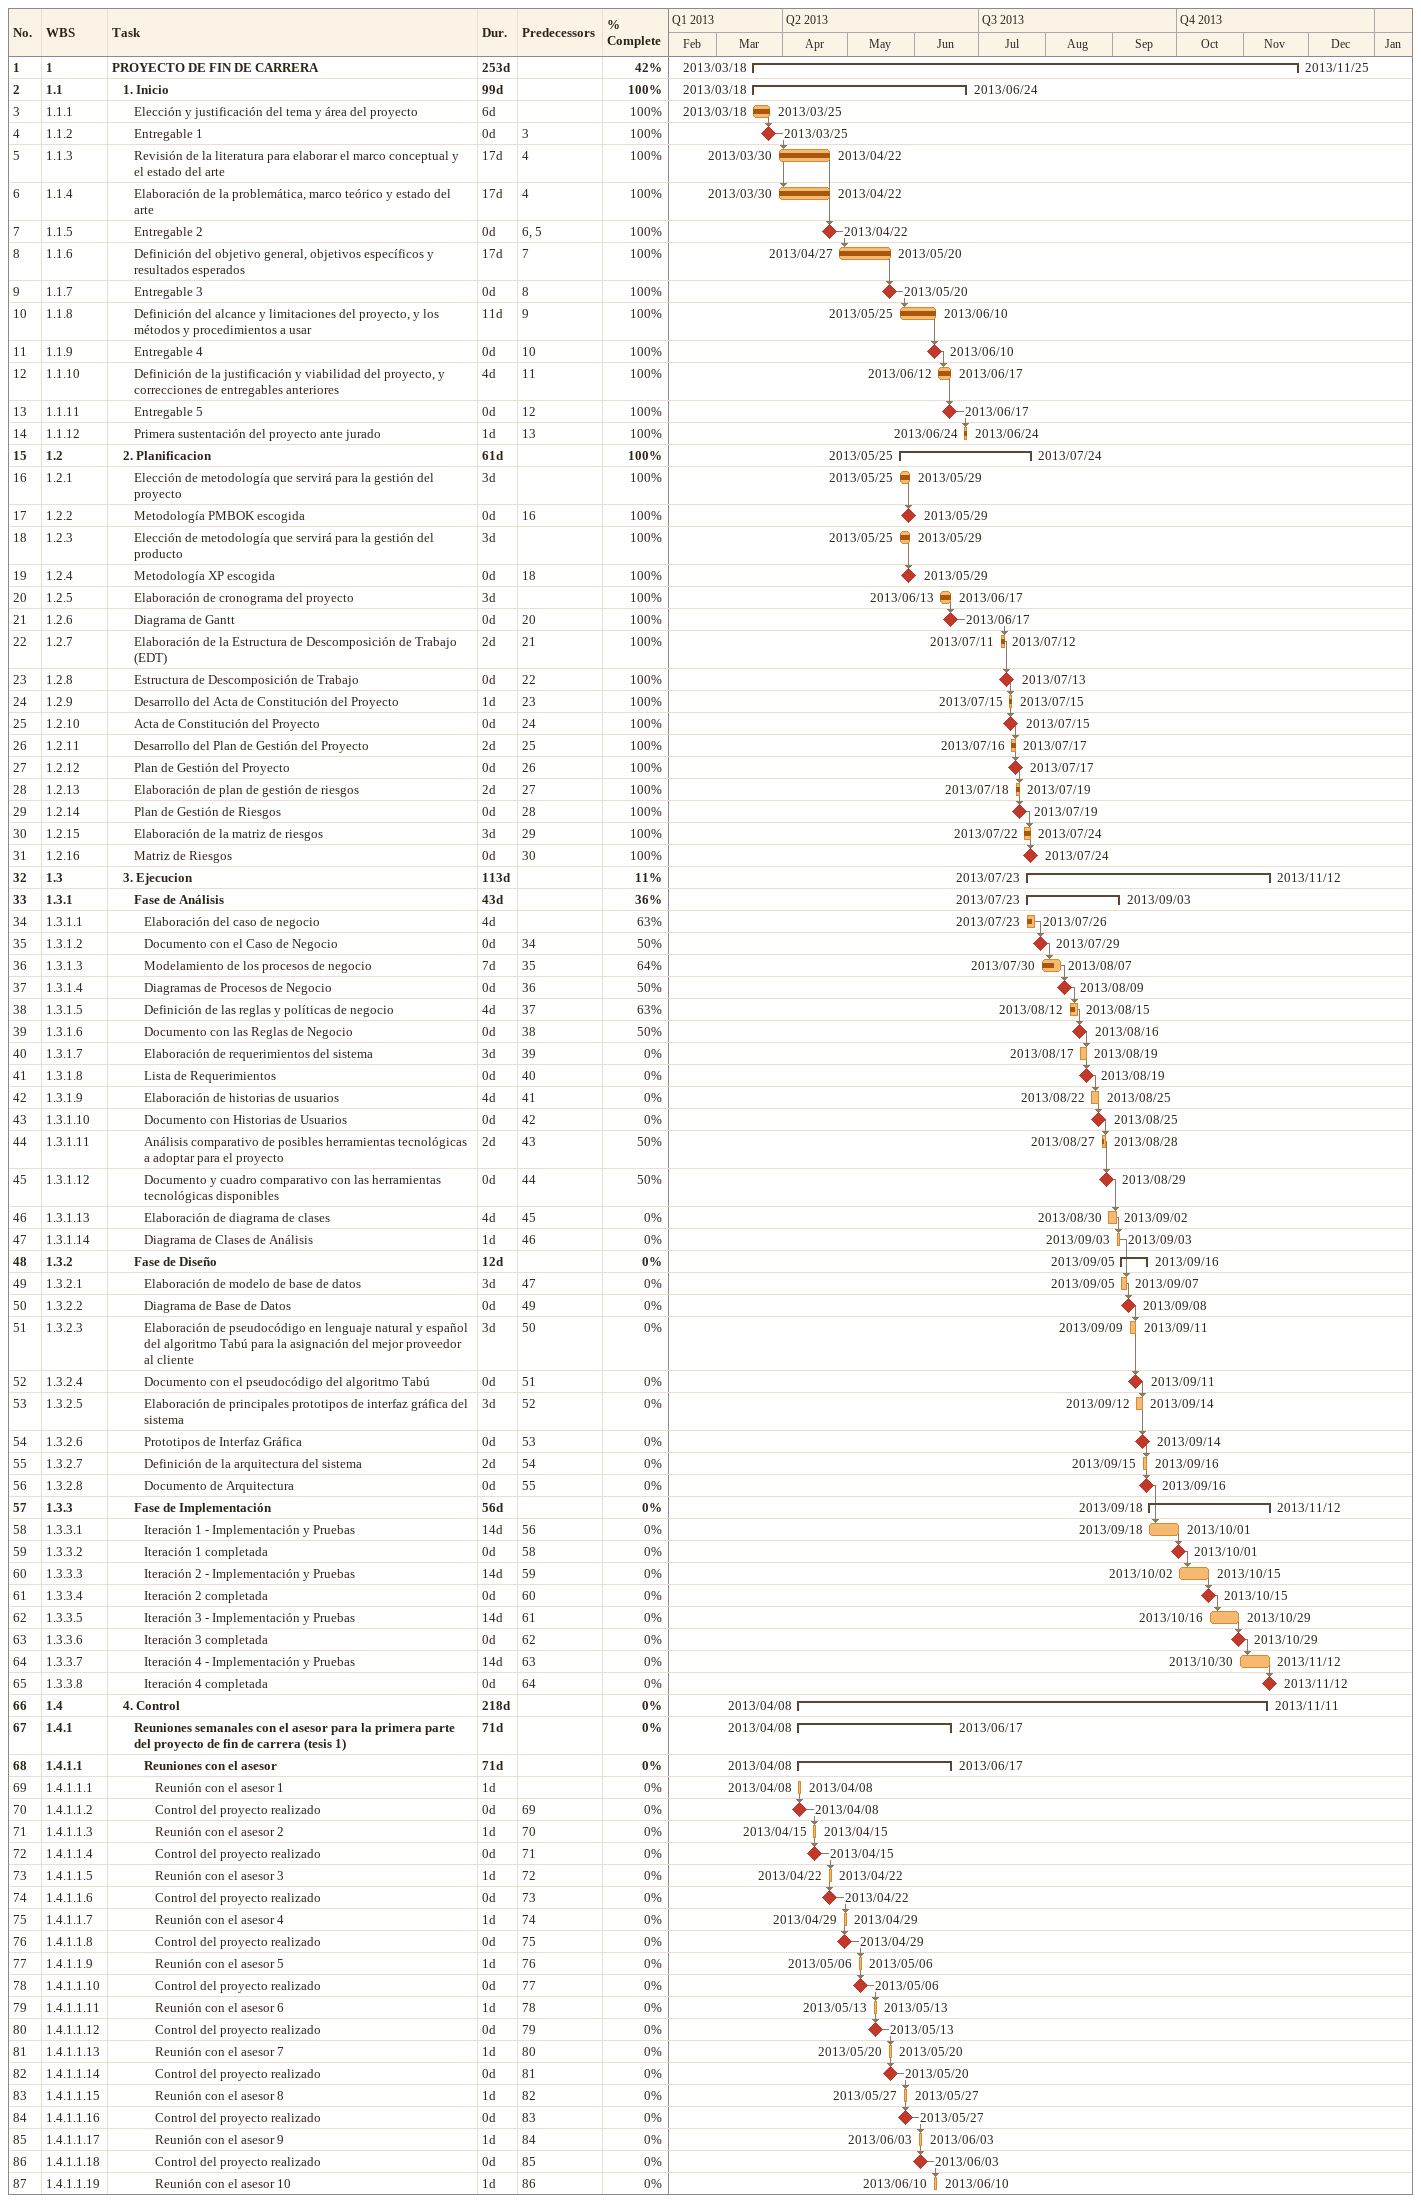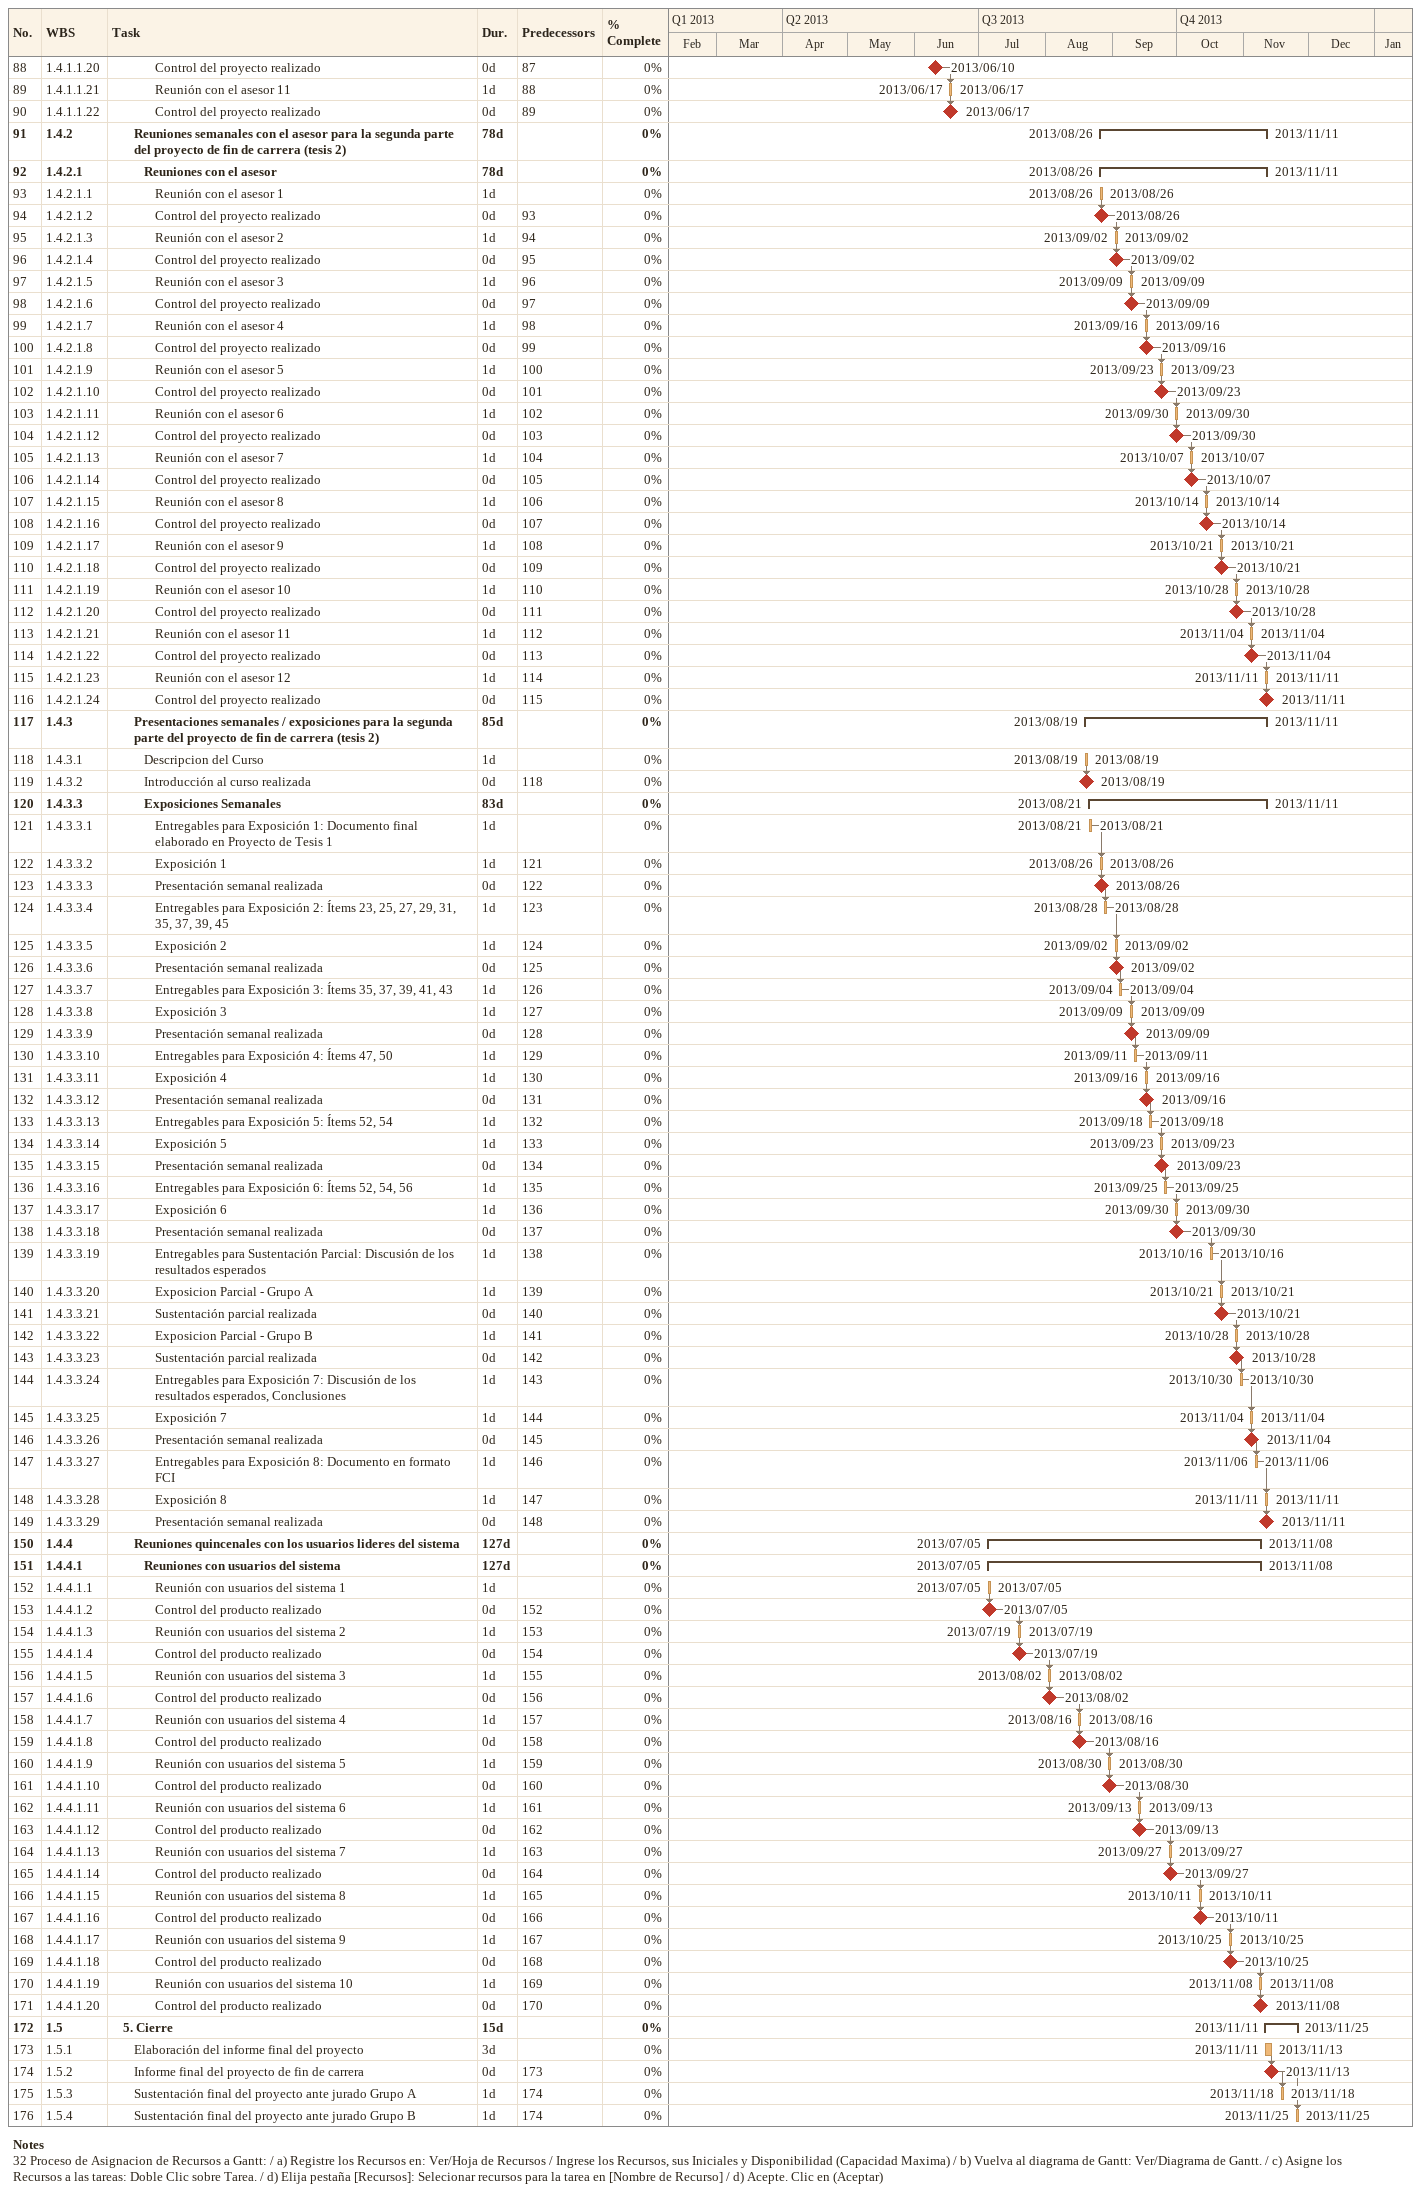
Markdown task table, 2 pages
| ID | WBS | Task | Duration | Start | Finish | Predecessors | % complete |
|---|---|---|---|---|---|---|---|
| 1 | 1 | **PROYECTO DE FIN DE CARRERA** | 253d | 2013-03-18 | 2013-11-25 |  | 42 |
| 2 | 1.1 | **1. Inicio** | 99d | 2013-03-18 | 2013-06-24 |  | 100 |
| 3 | 1.1.1 | Elección y justificación del tema y área del proyecto | 6d | 2013-03-18 | 2013-03-25 |  | 100 |
| 4 | 1.1.2 | Entregable 1 | 0d | 2013-03-25 | 2013-03-25 | 3 | 100 |
| 5 | 1.1.3 | Revisión de la literatura para elaborar el marco conceptual y el estado del arte | 17d | 2013-03-30 | 2013-04-22 | 4 | 100 |
| 6 | 1.1.4 | Elaboración de la problemática, marco teórico y estado del arte | 17d | 2013-03-30 | 2013-04-22 | 4 | 100 |
| 7 | 1.1.5 | Entregable 2 | 0d | 2013-04-22 | 2013-04-22 | 6, 5 | 100 |
| 8 | 1.1.6 | Definición del objetivo general, objetivos específicos y resultados esperados | 17d | 2013-04-27 | 2013-05-20 | 7 | 100 |
| 9 | 1.1.7 | Entregable 3 | 0d | 2013-05-20 | 2013-05-20 | 8 | 100 |
| 10 | 1.1.8 | Definición del alcance y limitaciones del proyecto, y los métodos y procedimientos a usar | 11d | 2013-05-25 | 2013-06-10 | 9 | 100 |
| 11 | 1.1.9 | Entregable 4 | 0d | 2013-06-10 | 2013-06-10 | 10 | 100 |
| 12 | 1.1.10 | Definición de la justificación y viabilidad del proyecto, y correcciones de entregables anteriores | 4d | 2013-06-12 | 2013-06-17 | 11 | 100 |
| 13 | 1.1.11 | Entregable 5 | 0d | 2013-06-17 | 2013-06-17 | 12 | 100 |
| 14 | 1.1.12 | Primera sustentación del proyecto ante jurado | 1d | 2013-06-24 | 2013-06-24 | 13 | 100 |
| 15 | 1.2 | **2. Planificacion** | 61d | 2013-05-25 | 2013-07-24 |  | 100 |
| 16 | 1.2.1 | Elección de metodología que servirá para la gestión del proyecto | 3d | 2013-05-25 | 2013-05-29 |  | 100 |
| 17 | 1.2.2 | Metodología PMBOK escogida | 0d | 2013-05-29 | 2013-05-29 | 16 | 100 |
| 18 | 1.2.3 | Elección de metodología que servirá para la gestión del producto | 3d | 2013-05-25 | 2013-05-29 |  | 100 |
| 19 | 1.2.4 | Metodología XP escogida | 0d | 2013-05-29 | 2013-05-29 | 18 | 100 |
| 20 | 1.2.5 | Elaboración de cronograma del proyecto | 3d | 2013-06-13 | 2013-06-17 |  | 100 |
| 21 | 1.2.6 | Diagrama de Gantt | 0d | 2013-06-17 | 2013-06-17 | 20 | 100 |
| 22 | 1.2.7 | Elaboración de la Estructura de Descomposición de Trabajo (EDT) | 2d | 2013-07-11 | 2013-07-12 | 21 | 100 |
| 23 | 1.2.8 | Estructura de Descomposición de Trabajo | 0d | 2013-07-13 | 2013-07-13 | 22 | 100 |
| 24 | 1.2.9 | Desarrollo del Acta de Constitución del Proyecto | 1d | 2013-07-15 | 2013-07-15 | 23 | 100 |
| 25 | 1.2.10 | Acta de Constitución del Proyecto | 0d | 2013-07-15 | 2013-07-15 | 24 | 100 |
| 26 | 1.2.11 | Desarrollo del Plan de Gestión del Proyecto | 2d | 2013-07-16 | 2013-07-17 | 25 | 100 |
| 27 | 1.2.12 | Plan de Gestión del Proyecto | 0d | 2013-07-17 | 2013-07-17 | 26 | 100 |
| 28 | 1.2.13 | Elaboración de plan de gestión de riesgos | 2d | 2013-07-18 | 2013-07-19 | 27 | 100 |
| 29 | 1.2.14 | Plan de Gestión de Riesgos | 0d | 2013-07-19 | 2013-07-19 | 28 | 100 |
| 30 | 1.2.15 | Elaboración de la matriz de riesgos | 3d | 2013-07-22 | 2013-07-24 | 29 | 100 |
| 31 | 1.2.16 | Matriz de Riesgos | 0d | 2013-07-24 | 2013-07-24 | 30 | 100 |
| 32 | 1.3 | **3. Ejecucion** | 113d | 2013-07-23 | 2013-11-12 |  | 11 |
| 33 | 1.3.1 | **Fase de Análisis** | 43d | 2013-07-23 | 2013-09-03 |  | 36 |
| 34 | 1.3.1.1 | Elaboración del caso de negocio | 4d | 2013-07-23 | 2013-07-26 |  | 63 |
| 35 | 1.3.1.2 | Documento con el Caso de Negocio | 0d | 2013-07-29 | 2013-07-29 | 34 | 50 |
| 36 | 1.3.1.3 | Modelamiento de los procesos de negocio | 7d | 2013-07-30 | 2013-08-07 | 35 | 64 |
| 37 | 1.3.1.4 | Diagramas de Procesos de Negocio | 0d | 2013-08-09 | 2013-08-09 | 36 | 50 |
| 38 | 1.3.1.5 | Definición de las reglas y políticas de negocio | 4d | 2013-08-12 | 2013-08-15 | 37 | 63 |
| 39 | 1.3.1.6 | Documento con las Reglas de Negocio | 0d | 2013-08-16 | 2013-08-16 | 38 | 50 |
| 40 | 1.3.1.7 | Elaboración de requerimientos del sistema | 3d | 2013-08-17 | 2013-08-19 | 39 | 0 |
| 41 | 1.3.1.8 | Lista de Requerimientos | 0d | 2013-08-19 | 2013-08-19 | 40 | 0 |
| 42 | 1.3.1.9 | Elaboración de historias de usuarios | 4d | 2013-08-22 | 2013-08-25 | 41 | 0 |
| 43 | 1.3.1.10 | Documento con Historias de Usuarios | 0d | 2013-08-25 | 2013-08-25 | 42 | 0 |
| 44 | 1.3.1.11 | Análisis comparativo de posibles herramientas tecnológicas a adoptar para el proyecto | 2d | 2013-08-27 | 2013-08-28 | 43 | 50 |
| 45 | 1.3.1.12 | Documento y cuadro comparativo con las herramientas tecnológicas disponibles | 0d | 2013-08-29 | 2013-08-29 | 44 | 50 |
| 46 | 1.3.1.13 | Elaboración de diagrama de clases | 4d | 2013-08-30 | 2013-09-02 | 45 | 0 |
| 47 | 1.3.1.14 | Diagrama de Clases de Análisis | 1d | 2013-09-03 | 2013-09-03 | 46 | 0 |
| 48 | 1.3.2 | **Fase de Diseño** | 12d | 2013-09-05 | 2013-09-16 |  | 0 |
| 49 | 1.3.2.1 | Elaboración de modelo de base de datos | 3d | 2013-09-05 | 2013-09-07 | 47 | 0 |
| 50 | 1.3.2.2 | Diagrama de Base de Datos | 0d | 2013-09-08 | 2013-09-08 | 49 | 0 |
| 51 | 1.3.2.3 | Elaboración de pseudocódigo en lenguaje natural y español del algoritmo Tabú para la asignación del mejor proveedor al cliente | 3d | 2013-09-09 | 2013-09-11 | 50 | 0 |
| 52 | 1.3.2.4 | Documento con el pseudocódigo del algoritmo Tabú | 0d | 2013-09-11 | 2013-09-11 | 51 | 0 |
| 53 | 1.3.2.5 | Elaboración de principales prototipos de interfaz gráfica del sistema | 3d | 2013-09-12 | 2013-09-14 | 52 | 0 |
| 54 | 1.3.2.6 | Prototipos de Interfaz Gráfica | 0d | 2013-09-14 | 2013-09-14 | 53 | 0 |
| 55 | 1.3.2.7 | Definición de la arquitectura del sistema | 2d | 2013-09-15 | 2013-09-16 | 54 | 0 |
| 56 | 1.3.2.8 | Documento de Arquitectura | 0d | 2013-09-16 | 2013-09-16 | 55 | 0 |
| 57 | 1.3.3 | **Fase de Implementación** | 56d | 2013-09-18 | 2013-11-12 |  | 0 |
| 58 | 1.3.3.1 | Iteración 1 - Implementación y Pruebas | 14d | 2013-09-18 | 2013-10-01 | 56 | 0 |
| 59 | 1.3.3.2 | Iteración 1 completada | 0d | 2013-10-01 | 2013-10-01 | 58 | 0 |
| 60 | 1.3.3.3 | Iteración 2 - Implementación y Pruebas | 14d | 2013-10-02 | 2013-10-15 | 59 | 0 |
| 61 | 1.3.3.4 | Iteración 2 completada | 0d | 2013-10-15 | 2013-10-15 | 60 | 0 |
| 62 | 1.3.3.5 | Iteración 3 - Implementación y Pruebas | 14d | 2013-10-16 | 2013-10-29 | 61 | 0 |
| 63 | 1.3.3.6 | Iteración 3 completada | 0d | 2013-10-29 | 2013-10-29 | 62 | 0 |
| 64 | 1.3.3.7 | Iteración 4 - Implementación y Pruebas | 14d | 2013-10-30 | 2013-11-12 | 63 | 0 |
| 65 | 1.3.3.8 | Iteración 4 completada | 0d | 2013-11-12 | 2013-11-12 | 64 | 0 |
| 66 | 1.4 | **4. Control** | 218d | 2013-04-08 | 2013-11-11 |  | 0 |
| 67 | 1.4.1 | **Reuniones semanales con el asesor para la primera parte del proyecto de fin de carrera (tesis 1)** | 71d | 2013-04-08 | 2013-06-17 |  | 0 |
| 68 | 1.4.1.1 | **Reuniones con el asesor** | 71d | 2013-04-08 | 2013-06-17 |  | 0 |
| 69 | 1.4.1.1.1 | Reunión con el asesor 1 | 1d | 2013-04-08 | 2013-04-08 |  | 0 |
| 70 | 1.4.1.1.2 | Control del proyecto realizado | 0d | 2013-04-08 | 2013-04-08 | 69 | 0 |
| 71 | 1.4.1.1.3 | Reunión con el asesor 2 | 1d | 2013-04-15 | 2013-04-15 | 70 | 0 |
| 72 | 1.4.1.1.4 | Control del proyecto realizado | 0d | 2013-04-15 | 2013-04-15 | 71 | 0 |
| 73 | 1.4.1.1.5 | Reunión con el asesor 3 | 1d | 2013-04-22 | 2013-04-22 | 72 | 0 |
| 74 | 1.4.1.1.6 | Control del proyecto realizado | 0d | 2013-04-22 | 2013-04-22 | 73 | 0 |
| 75 | 1.4.1.1.7 | Reunión con el asesor 4 | 1d | 2013-04-29 | 2013-04-29 | 74 | 0 |
| 76 | 1.4.1.1.8 | Control del proyecto realizado | 0d | 2013-04-29 | 2013-04-29 | 75 | 0 |
| 77 | 1.4.1.1.9 | Reunión con el asesor 5 | 1d | 2013-05-06 | 2013-05-06 | 76 | 0 |
| 78 | 1.4.1.1.10 | Control del proyecto realizado | 0d | 2013-05-06 | 2013-05-06 | 77 | 0 |
| 79 | 1.4.1.1.11 | Reunión con el asesor 6 | 1d | 2013-05-13 | 2013-05-13 | 78 | 0 |
| 80 | 1.4.1.1.12 | Control del proyecto realizado | 0d | 2013-05-13 | 2013-05-13 | 79 | 0 |
| 81 | 1.4.1.1.13 | Reunión con el asesor 7 | 1d | 2013-05-20 | 2013-05-20 | 80 | 0 |
| 82 | 1.4.1.1.14 | Control del proyecto realizado | 0d | 2013-05-20 | 2013-05-20 | 81 | 0 |
| 83 | 1.4.1.1.15 | Reunión con el asesor 8 | 1d | 2013-05-27 | 2013-05-27 | 82 | 0 |
| 84 | 1.4.1.1.16 | Control del proyecto realizado | 0d | 2013-05-27 | 2013-05-27 | 83 | 0 |
| 85 | 1.4.1.1.17 | Reunión con el asesor 9 | 1d | 2013-06-03 | 2013-06-03 | 84 | 0 |
| 86 | 1.4.1.1.18 | Control del proyecto realizado | 0d | 2013-06-03 | 2013-06-03 | 85 | 0 |
| 87 | 1.4.1.1.19 | Reunión con el asesor 10 | 1d | 2013-06-10 | 2013-06-10 | 86 | 0 |
| 88 | 1.4.1.1.20 | Control del proyecto realizado | 0d | 2013-06-10 | 2013-06-10 | 87 | 0 |
| 89 | 1.4.1.1.21 | Reunión con el asesor 11 | 1d | 2013-06-17 | 2013-06-17 | 88 | 0 |
| 90 | 1.4.1.1.22 | Control del proyecto realizado | 0d | 2013-06-17 | 2013-06-17 | 89 | 0 |
| 91 | 1.4.2 | **Reuniones semanales con el asesor para la segunda parte del proyecto de fin de carrera (tesis 2)** | 78d | 2013-08-26 | 2013-11-11 |  | 0 |
| 92 | 1.4.2.1 | **Reuniones con el asesor** | 78d | 2013-08-26 | 2013-11-11 |  | 0 |
| 93 | 1.4.2.1.1 | Reunión con el asesor 1 | 1d | 2013-08-26 | 2013-08-26 |  | 0 |
| 94 | 1.4.2.1.2 | Control del proyecto realizado | 0d | 2013-08-26 | 2013-08-26 | 93 | 0 |
| 95 | 1.4.2.1.3 | Reunión con el asesor 2 | 1d | 2013-09-02 | 2013-09-02 | 94 | 0 |
| 96 | 1.4.2.1.4 | Control del proyecto realizado | 0d | 2013-09-02 | 2013-09-02 | 95 | 0 |
| 97 | 1.4.2.1.5 | Reunión con el asesor 3 | 1d | 2013-09-09 | 2013-09-09 | 96 | 0 |
| 98 | 1.4.2.1.6 | Control del proyecto realizado | 0d | 2013-09-09 | 2013-09-09 | 97 | 0 |
| 99 | 1.4.2.1.7 | Reunión con el asesor 4 | 1d | 2013-09-16 | 2013-09-16 | 98 | 0 |
| 100 | 1.4.2.1.8 | Control del proyecto realizado | 0d | 2013-09-16 | 2013-09-16 | 99 | 0 |
| 101 | 1.4.2.1.9 | Reunión con el asesor 5 | 1d | 2013-09-23 | 2013-09-23 | 100 | 0 |
| 102 | 1.4.2.1.10 | Control del proyecto realizado | 0d | 2013-09-23 | 2013-09-23 | 101 | 0 |
| 103 | 1.4.2.1.11 | Reunión con el asesor 6 | 1d | 2013-09-30 | 2013-09-30 | 102 | 0 |
| 104 | 1.4.2.1.12 | Control del proyecto realizado | 0d | 2013-09-30 | 2013-09-30 | 103 | 0 |
| 105 | 1.4.2.1.13 | Reunión con el asesor 7 | 1d | 2013-10-07 | 2013-10-07 | 104 | 0 |
| 106 | 1.4.2.1.14 | Control del proyecto realizado | 0d | 2013-10-07 | 2013-10-07 | 105 | 0 |
| 107 | 1.4.2.1.15 | Reunión con el asesor 8 | 1d | 2013-10-14 | 2013-10-14 | 106 | 0 |
| 108 | 1.4.2.1.16 | Control del proyecto realizado | 0d | 2013-10-14 | 2013-10-14 | 107 | 0 |
| 109 | 1.4.2.1.17 | Reunión con el asesor 9 | 1d | 2013-10-21 | 2013-10-21 | 108 | 0 |
| 110 | 1.4.2.1.18 | Control del proyecto realizado | 0d | 2013-10-21 | 2013-10-21 | 109 | 0 |
| 111 | 1.4.2.1.19 | Reunión con el asesor 10 | 1d | 2013-10-28 | 2013-10-28 | 110 | 0 |
| 112 | 1.4.2.1.20 | Control del proyecto realizado | 0d | 2013-10-28 | 2013-10-28 | 111 | 0 |
| 113 | 1.4.2.1.21 | Reunión con el asesor 11 | 1d | 2013-11-04 | 2013-11-04 | 112 | 0 |
| 114 | 1.4.2.1.22 | Control del proyecto realizado | 0d | 2013-11-04 | 2013-11-04 | 113 | 0 |
| 115 | 1.4.2.1.23 | Reunión con el asesor 12 | 1d | 2013-11-11 | 2013-11-11 | 114 | 0 |
| 116 | 1.4.2.1.24 | Control del proyecto realizado | 0d | 2013-11-11 | 2013-11-11 | 115 | 0 |
| 117 | 1.4.3 | **Presentaciones semanales / exposiciones para la segunda parte del proyecto de fin de carrera (tesis 2)** | 85d | 2013-08-19 | 2013-11-11 |  | 0 |
| 118 | 1.4.3.1 | Descripcion del Curso | 1d | 2013-08-19 | 2013-08-19 |  | 0 |
| 119 | 1.4.3.2 | Introducción al curso realizada | 0d | 2013-08-19 | 2013-08-19 | 118 | 0 |
| 120 | 1.4.3.3 | **Exposiciones Semanales** | 83d | 2013-08-21 | 2013-11-11 |  | 0 |
| 121 | 1.4.3.3.1 | Entregables para Exposición 1: Documento final elaborado en Proyecto de Tesis 1 | 1d | 2013-08-21 | 2013-08-21 |  | 0 |
| 122 | 1.4.3.3.2 | Exposición 1 | 1d | 2013-08-26 | 2013-08-26 | 121 | 0 |
| 123 | 1.4.3.3.3 | Presentación semanal realizada | 0d | 2013-08-26 | 2013-08-26 | 122 | 0 |
| 124 | 1.4.3.3.4 | Entregables para Exposición 2: Ítems 23, 25, 27, 29, 31, 35, 37, 39, 45 | 1d | 2013-08-28 | 2013-08-28 | 123 | 0 |
| 125 | 1.4.3.3.5 | Exposición 2 | 1d | 2013-09-02 | 2013-09-02 | 124 | 0 |
| 126 | 1.4.3.3.6 | Presentación semanal realizada | 0d | 2013-09-02 | 2013-09-02 | 125 | 0 |
| 127 | 1.4.3.3.7 | Entregables para Exposición 3: Ítems 35, 37, 39, 41, 43 | 1d | 2013-09-04 | 2013-09-04 | 126 | 0 |
| 128 | 1.4.3.3.8 | Exposición 3 | 1d | 2013-09-09 | 2013-09-09 | 127 | 0 |
| 129 | 1.4.3.3.9 | Presentación semanal realizada | 0d | 2013-09-09 | 2013-09-09 | 128 | 0 |
| 130 | 1.4.3.3.10 | Entregables para Exposición 4: Ítems 47, 50 | 1d | 2013-09-11 | 2013-09-11 | 129 | 0 |
| 131 | 1.4.3.3.11 | Exposición 4 | 1d | 2013-09-16 | 2013-09-16 | 130 | 0 |
| 132 | 1.4.3.3.12 | Presentación semanal realizada | 0d | 2013-09-16 | 2013-09-16 | 131 | 0 |
| 133 | 1.4.3.3.13 | Entregables para Exposición 5: Ítems 52, 54 | 1d | 2013-09-18 | 2013-09-18 | 132 | 0 |
| 134 | 1.4.3.3.14 | Exposición 5 | 1d | 2013-09-23 | 2013-09-23 | 133 | 0 |
| 135 | 1.4.3.3.15 | Presentación semanal realizada | 0d | 2013-09-23 | 2013-09-23 | 134 | 0 |
| 136 | 1.4.3.3.16 | Entregables para Exposición 6: Ítems 52, 54, 56 | 1d | 2013-09-25 | 2013-09-25 | 135 | 0 |
| 137 | 1.4.3.3.17 | Exposición 6 | 1d | 2013-09-30 | 2013-09-30 | 136 | 0 |
| 138 | 1.4.3.3.18 | Presentación semanal realizada | 0d | 2013-09-30 | 2013-09-30 | 137 | 0 |
| 139 | 1.4.3.3.19 | Entregables para Sustentación Parcial: Discusión de los resultados esperados | 1d | 2013-10-16 | 2013-10-16 | 138 | 0 |
| 140 | 1.4.3.3.20 | Exposicion Parcial - Grupo A | 1d | 2013-10-21 | 2013-10-21 | 139 | 0 |
| 141 | 1.4.3.3.21 | Sustentación parcial realizada | 0d | 2013-10-21 | 2013-10-21 | 140 | 0 |
| 142 | 1.4.3.3.22 | Exposicion Parcial - Grupo B | 1d | 2013-10-28 | 2013-10-28 | 141 | 0 |
| 143 | 1.4.3.3.23 | Sustentación parcial realizada | 0d | 2013-10-28 | 2013-10-28 | 142 | 0 |
| 144 | 1.4.3.3.24 | Entregables para Exposición 7: Discusión de los resultados esperados, Conclusiones | 1d | 2013-10-30 | 2013-10-30 | 143 | 0 |
| 145 | 1.4.3.3.25 | Exposición 7 | 1d | 2013-11-04 | 2013-11-04 | 144 | 0 |
| 146 | 1.4.3.3.26 | Presentación semanal realizada | 0d | 2013-11-04 | 2013-11-04 | 145 | 0 |
| 147 | 1.4.3.3.27 | Entregables para Exposición 8: Documento en formato FCI | 1d | 2013-11-06 | 2013-11-06 | 146 | 0 |
| 148 | 1.4.3.3.28 | Exposición 8 | 1d | 2013-11-11 | 2013-11-11 | 147 | 0 |
| 149 | 1.4.3.3.29 | Presentación semanal realizada | 0d | 2013-11-11 | 2013-11-11 | 148 | 0 |
| 150 | 1.4.4 | **Reuniones quincenales con los usuarios lideres del sistema** | 127d | 2013-07-05 | 2013-11-08 |  | 0 |
| 151 | 1.4.4.1 | **Reuniones con usuarios del sistema** | 127d | 2013-07-05 | 2013-11-08 |  | 0 |
| 152 | 1.4.4.1.1 | Reunión con usuarios del sistema 1 | 1d | 2013-07-05 | 2013-07-05 |  | 0 |
| 153 | 1.4.4.1.2 | Control del producto realizado | 0d | 2013-07-05 | 2013-07-05 | 152 | 0 |
| 154 | 1.4.4.1.3 | Reunión con usuarios del sistema 2 | 1d | 2013-07-19 | 2013-07-19 | 153 | 0 |
| 155 | 1.4.4.1.4 | Control del producto realizado | 0d | 2013-07-19 | 2013-07-19 | 154 | 0 |
| 156 | 1.4.4.1.5 | Reunión con usuarios del sistema 3 | 1d | 2013-08-02 | 2013-08-02 | 155 | 0 |
| 157 | 1.4.4.1.6 | Control del producto realizado | 0d | 2013-08-02 | 2013-08-02 | 156 | 0 |
| 158 | 1.4.4.1.7 | Reunión con usuarios del sistema 4 | 1d | 2013-08-16 | 2013-08-16 | 157 | 0 |
| 159 | 1.4.4.1.8 | Control del producto realizado | 0d | 2013-08-16 | 2013-08-16 | 158 | 0 |
| 160 | 1.4.4.1.9 | Reunión con usuarios del sistema 5 | 1d | 2013-08-30 | 2013-08-30 | 159 | 0 |
| 161 | 1.4.4.1.10 | Control del producto realizado | 0d | 2013-08-30 | 2013-08-30 | 160 | 0 |
| 162 | 1.4.4.1.11 | Reunión con usuarios del sistema 6 | 1d | 2013-09-13 | 2013-09-13 | 161 | 0 |
| 163 | 1.4.4.1.12 | Control del producto realizado | 0d | 2013-09-13 | 2013-09-13 | 162 | 0 |
| 164 | 1.4.4.1.13 | Reunión con usuarios del sistema 7 | 1d | 2013-09-27 | 2013-09-27 | 163 | 0 |
| 165 | 1.4.4.1.14 | Control del producto realizado | 0d | 2013-09-27 | 2013-09-27 | 164 | 0 |
| 166 | 1.4.4.1.15 | Reunión con usuarios del sistema 8 | 1d | 2013-10-11 | 2013-10-11 | 165 | 0 |
| 167 | 1.4.4.1.16 | Control del producto realizado | 0d | 2013-10-11 | 2013-10-11 | 166 | 0 |
| 168 | 1.4.4.1.17 | Reunión con usuarios del sistema 9 | 1d | 2013-10-25 | 2013-10-25 | 167 | 0 |
| 169 | 1.4.4.1.18 | Control del producto realizado | 0d | 2013-10-25 | 2013-10-25 | 168 | 0 |
| 170 | 1.4.4.1.19 | Reunión con usuarios del sistema 10 | 1d | 2013-11-08 | 2013-11-08 | 169 | 0 |
| 171 | 1.4.4.1.20 | Control del producto realizado | 0d | 2013-11-08 | 2013-11-08 | 170 | 0 |
| 172 | 1.5 | **5. Cierre** | 15d | 2013-11-11 | 2013-11-25 |  | 0 |
| 173 | 1.5.1 | Elaboración del informe final del proyecto | 3d | 2013-11-11 | 2013-11-13 |  | 0 |
| 174 | 1.5.2 | Informe final del proyecto de fin de carrera | 0d | 2013-11-13 | 2013-11-13 | 173 | 0 |
| 175 | 1.5.3 | Sustentación final del proyecto ante jurado Grupo A | 1d | 2013-11-18 | 2013-11-18 | 174 | 0 |
| 176 | 1.5.4 | Sustentación final del proyecto ante jurado Grupo B | 1d | 2013-11-25 | 2013-11-25 | 174 | 0 |

Notes
- 32: Proceso de Asignacion de Recursos a Gantt: / a) Registre los Recursos en: Ver/Hoja de Recursos / Ingrese los Recursos, sus Iniciales y Disponibilidad (Capacidad Maxima) / b) Vuelva al diagrama de Gantt: Ver/Diagrama de Gantt. / c) Asigne los Recursos a las tareas: Doble Clic sobre Tarea. / d) Elija pestaña [Recursos]: Selecionar recursos para la tarea en [Nombre de Recurso] / d) Acepte. Clic en (Aceptar)
